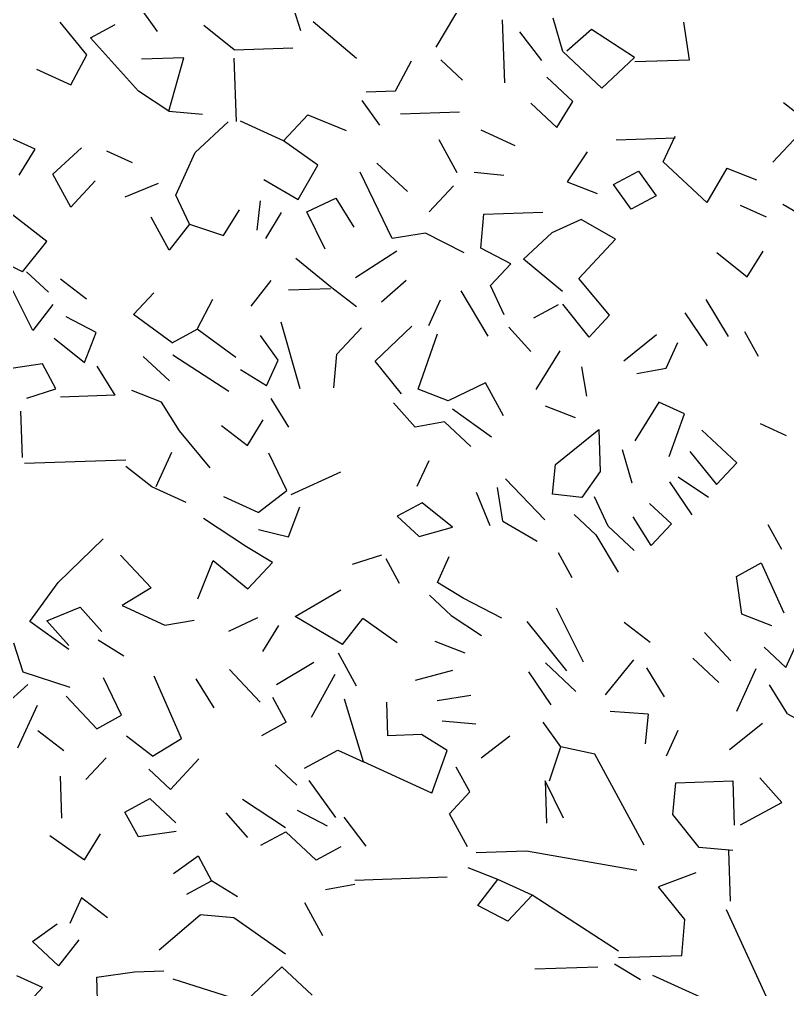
# Model space of a CAD drawing. Header units: inches. Extents: x -241 to -33, y 8 to 217.
# Drawn here: x -195.53 to -159.05, y 94.27 to 140.34 of the extents above; entities that cross this region are included whole.
import ezdxf

# ---------------------------------------------------------------- set-up
doc = ezdxf.new("R2010")
doc.units = ezdxf.units.IN
doc.header["$MEASUREMENT"] = 0
doc.layers.add('cben.net', color=7, linetype='Continuous')

# ---------------------------------------------------------------- blocks, each defined once
blk = doc.blocks.new('A$C18E60CC8')
at = {"layer": 'cben.net', "color": 3, "linetype": 'Continuous'}
for p, q in [((51.55, 131.649), (50.711, 132.821)), ((58.352, 131.678), (57.907, 133.065)), ((64.783, 130.895), (66.108, 133.141)), ((70.792, 130.699), (70.34, 132.285)), ((70.792, 130.699), (70.34, 132.285)), ((70.792, 130.699), (70.34, 132.285)), ((48.186, 130.536), (46.932, 132.092)), ((48.358, 131.34), (49.537, 131.981)), ((48.358, 131.34), (49.537, 131.981)), ((48.358, 131.34), (49.537, 131.981)), ((48.358, 131.34), (49.537, 131.981)), ((48.358, 131.34), (49.537, 131.981)), ((48.358, 131.34), (49.537, 131.981)), ((55.182, 130.772), (53.741, 131.924)), ((60.998, 130.367), (58.94, 132.098)), ((68.042, 129.203), (67.941, 132.202)), ((76.811, 130.3), (76.549, 132.092)), ((50.645, 128.817), (48.358, 131.34)), ((69.807, 130.263), (68.762, 131.629)), ((69.807, 130.263), (68.762, 131.629)), ((69.807, 130.263), (68.762, 131.629)), ((69.807, 130.263), (68.762, 131.629)), ((72.158, 131.744), (70.992, 130.704)), ((74.205, 130.411), (72.158, 131.744)), ((74.205, 130.411), (72.158, 131.744)), ((74.205, 130.411), (72.158, 131.744)), ((74.205, 130.411), (72.158, 131.744)), ((74.205, 130.411), (72.158, 131.744)), ((74.205, 130.411), (72.158, 131.744)), ((74.205, 130.411), (72.158, 131.744)), ((74.205, 130.411), (72.158, 131.744)), ((74.205, 130.411), (72.158, 131.744)), ((74.205, 130.411), (72.158, 131.744)), ((55.182, 130.772), (57.98, 130.865)), ((55.182, 130.772), (57.98, 130.865)), ((55.182, 130.772), (57.98, 130.865)), ((47.433, 129.108), (48.186, 130.536)), ((72.653, 128.959), (70.792, 130.699)), ((72.653, 128.959), (70.792, 130.699)), ((72.653, 128.959), (70.792, 130.699)), ((72.653, 128.959), (70.792, 130.699)), ((72.653, 128.959), (74.205, 130.411)), ((52.793, 130.391), (50.795, 130.323)), ((52.079, 127.864), (52.793, 130.391)), ((55.298, 127.374), (55.195, 130.371)), ((55.298, 127.374), (55.195, 130.371)), ((55.298, 127.374), (55.195, 130.371)), ((62.851, 128.829), (63.604, 130.256)), ((66.037, 129.335), (65.004, 130.303)), ((74.211, 130.212), (76.811, 130.3)), ((74.211, 130.212), (76.811, 130.3)), ((45.807, 129.855), (47.433, 129.108)), ((71.274, 128.313), (70.034, 129.47)), ((71.274, 128.313), (70.034, 129.47)), ((52.079, 127.864), (50.645, 128.817)), ((52.079, 127.864), (50.645, 128.817)), ((52.079, 127.864), (50.645, 128.817)), ((61.454, 128.782), (62.851, 128.829)), ((61.454, 128.782), (62.851, 128.829)), ((61.454, 128.782), (62.851, 128.829)), ((62.106, 127.202), (61.265, 128.375)), ((62.106, 127.202), (61.265, 128.375)), ((62.106, 127.202), (61.265, 128.375)), ((62.106, 127.202), (61.265, 128.375)), ((69.274, 128.245), (70.516, 127.086)), ((70.516, 127.086), (71.274, 128.313)), ((82.515, 127.293), (81.282, 128.251)), ((82.515, 127.293), (81.282, 128.251)), ((52.079, 127.864), (53.685, 127.718)), ((52.079, 127.864), (53.685, 127.718)), ((57.53, 126.449), (58.687, 127.687)), ((57.53, 126.449), (58.687, 127.687)), ((57.53, 126.449), (58.687, 127.687)), ((57.53, 126.449), (58.687, 127.687)), ((57.53, 126.449), (58.687, 127.687)), ((57.53, 126.449), (58.687, 127.687)), ((57.53, 126.449), (58.687, 127.687)), ((58.687, 127.687), (60.513, 126.949)), ((63.089, 127.736), (65.889, 127.83)), ((63.089, 127.736), (65.889, 127.83)), ((63.089, 127.736), (65.889, 127.83)), ((63.089, 127.736), (65.889, 127.83)), ((53.344, 125.905), (54.897, 127.359)), ((53.344, 125.905), (54.897, 127.359)), ((57.53, 126.449), (55.497, 127.381)), ((57.53, 126.449), (55.497, 127.381)), ((57.53, 126.449), (55.497, 127.381)), ((57.53, 126.449), (55.497, 127.381)), ((80.775, 125.433), (82.515, 127.293)), ((68.542, 126.22), (66.918, 126.965)), ((45.736, 126.05), (44.517, 126.608)), ((59.169, 125.303), (57.53, 126.449)), ((59.169, 125.303), (57.53, 126.449)), ((65.784, 124.926), (64.931, 126.497)), ((65.784, 124.926), (64.931, 126.497)), ((65.784, 124.926), (64.931, 126.497)), ((65.784, 124.926), (64.931, 126.497)), ((65.784, 124.926), (64.931, 126.497)), ((65.784, 124.926), (64.931, 126.497)), ((65.784, 124.926), (64.931, 126.497)), ((76.135, 126.577), (73.337, 126.482)), ((75.571, 125.457), (76.132, 126.676)), ((75.571, 125.457), (76.132, 126.676)), ((75.571, 125.457), (76.132, 126.676)), ((75.571, 125.457), (76.132, 126.676)), ((75.571, 125.457), (76.132, 126.676)), ((75.571, 125.457), (76.132, 126.676)), ((75.571, 125.457), (76.132, 126.676)), ((44.978, 124.823), (45.736, 126.05)), ((46.577, 124.876), (47.935, 126.125)), ((50.361, 125.405), (49.14, 125.964)), ((50.361, 125.405), (49.14, 125.964)), ((50.361, 125.405), (49.14, 125.964)), ((52.412, 123.875), (53.344, 125.905)), ((52.412, 123.875), (53.344, 125.905)), ((71.953, 125.933), (71.003, 124.501)), ((71.953, 125.933), (71.003, 124.501)), ((61.967, 125.396), (63.415, 124.045)), ((77.64, 123.525), (75.571, 125.457)), ((47.428, 123.305), (46.577, 124.876)), ((47.428, 123.305), (46.577, 124.876)), ((58.224, 123.669), (59.169, 125.303)), ((58.224, 123.669), (59.169, 125.303)), ((62.688, 121.818), (61.181, 124.971)), ((62.688, 121.818), (61.181, 124.971)), ((62.688, 121.818), (61.181, 124.971)), ((67.991, 124.799), (66.584, 124.953)), ((73.209, 124.376), (74.387, 125.015)), ((73.209, 124.376), (74.387, 125.015)), ((74.387, 125.015), (75.227, 123.843)), ((78.585, 125.156), (77.64, 123.525)), ((78.585, 125.156), (80.002, 124.605)), ((78.585, 125.156), (80.002, 124.605)), ((48.589, 124.545), (47.428, 123.305)), ((50.013, 123.792), (51.594, 124.448)), ((50.013, 123.792), (51.594, 124.448)), ((50.013, 123.792), (51.594, 124.448)), ((56.591, 124.616), (58.224, 123.669)), ((71.003, 124.501), (72.422, 123.948)), ((64.448, 123.078), (65.605, 124.319)), ((74.048, 123.203), (73.209, 124.376)), ((74.048, 123.203), (73.209, 124.376)), ((46.284, 121.666), (43.817, 123.583)), ((46.284, 121.666), (43.817, 123.583)), ((53.06, 122.494), (52.412, 123.875)), ((56.426, 123.607), (56.27, 122.203)), ((56.426, 123.607), (56.27, 122.203)), ((58.643, 123.083), (60.022, 123.73)), ((58.643, 123.083), (60.022, 123.73)), ((58.643, 123.083), (60.022, 123.73)), ((60.022, 123.73), (60.87, 122.358)), ((60.022, 123.73), (60.87, 122.358)), ((75.227, 123.843), (74.048, 123.203)), ((75.227, 123.843), (74.048, 123.203)), ((75.227, 123.843), (74.048, 123.203)), ((54.681, 121.95), (55.439, 123.175)), ((54.681, 121.95), (55.439, 123.175)), ((56.686, 121.816), (57.444, 123.043)), ((56.686, 121.816), (57.444, 123.043)), ((59.504, 121.311), (58.643, 123.083)), ((67.053, 122.966), (69.851, 123.062)), ((80.466, 122.82), (79.244, 123.378)), ((80.466, 122.82), (79.244, 123.378)), ((81.244, 123.446), (82.877, 122.501)), ((52.101, 121.262), (51.248, 122.834)), ((52.101, 121.262), (51.248, 122.834)), ((52.101, 121.262), (51.248, 122.834)), ((52.101, 121.262), (51.248, 122.834)), ((52.101, 121.262), (51.248, 122.834)), ((66.905, 121.36), (67.053, 122.966)), ((66.905, 121.36), (67.053, 122.966)), ((66.905, 121.36), (67.053, 122.966)), ((66.905, 121.36), (67.053, 122.966)), ((71.664, 122.723), (70.283, 122.075)), ((71.664, 122.723), (70.283, 122.075)), ((73.297, 121.778), (71.664, 122.723)), ((73.297, 121.778), (71.664, 122.723)), ((53.06, 122.494), (52.101, 121.262)), ((53.06, 122.494), (52.101, 121.262)), ((53.06, 122.494), (54.681, 121.95)), ((53.06, 122.494), (54.681, 121.95)), ((45.132, 120.225), (46.284, 121.666)), ((45.132, 120.225), (46.284, 121.666)), ((64.279, 122.073), (62.688, 121.818)), ((66.114, 121.133), (64.279, 122.073)), ((66.114, 121.133), (64.279, 122.073)), ((66.114, 121.133), (64.279, 122.073)), ((68.926, 120.829), (70.283, 122.075)), ((68.926, 120.829), (70.283, 122.075)), ((68.926, 120.829), (70.283, 122.075)), ((71.558, 119.918), (73.297, 121.778)), ((71.558, 119.918), (73.297, 121.778)), ((71.558, 119.918), (73.297, 121.778)), ((71.558, 119.918), (73.297, 121.778)), ((60.95, 119.96), (62.908, 121.225)), ((60.95, 119.96), (62.908, 121.225)), ((60.95, 119.96), (62.908, 121.225)), ((60.95, 119.96), (62.908, 121.225)), ((68.333, 120.61), (66.905, 121.36)), ((68.333, 120.61), (66.905, 121.36)), ((68.333, 120.61), (66.905, 121.36)), ((68.333, 120.61), (66.905, 121.36)), ((79.559, 119.987), (80.319, 121.214)), ((79.559, 119.987), (80.319, 121.214)), ((79.559, 119.987), (80.319, 121.214)), ((79.559, 119.987), (80.319, 121.214)), ((79.559, 119.987), (80.319, 121.214)), ((45.132, 120.225), (43.299, 121.165)), ((45.132, 120.225), (43.299, 121.165)), ((45.132, 120.225), (43.299, 121.165)), ((59.764, 119.52), (58.118, 120.864)), ((59.764, 119.52), (58.118, 120.864)), ((59.764, 119.52), (58.118, 120.864)), ((59.764, 119.52), (58.118, 120.864)), ((70.779, 119.291), (68.926, 120.829)), ((70.779, 119.291), (68.926, 120.829)), ((78.12, 121.141), (79.559, 119.987)), ((78.12, 121.141), (79.559, 119.987)), ((67.366, 119.575), (68.333, 120.61)), ((67.366, 119.575), (68.333, 120.61)), ((46.364, 119.268), (45.331, 120.233)), ((46.364, 119.268), (45.331, 120.233)), ((46.364, 119.268), (45.331, 120.233)), ((46.364, 119.268), (45.331, 120.233)), ((46.364, 119.268), (45.331, 120.233)), ((48.177, 118.927), (46.945, 119.888)), ((48.177, 118.927), (46.945, 119.888)), ((48.177, 118.927), (46.945, 119.888)), ((55.994, 118.592), (56.951, 119.824)), ((55.994, 118.592), (56.951, 119.824)), ((55.994, 118.592), (56.951, 119.824)), ((62.19, 118.801), (63.354, 119.841)), ((62.19, 118.801), (63.354, 119.841)), ((73.017, 118.167), (71.558, 119.918)), ((73.017, 118.167), (71.558, 119.918)), ((45.626, 117.44), (44.553, 119.604)), ((59.767, 119.42), (57.768, 119.352)), ((59.767, 119.42), (57.768, 119.352)), ((60.998, 118.561), (59.764, 119.52)), ((60.998, 118.561), (59.764, 119.52)), ((68.015, 118.196), (67.366, 119.575)), ((50.403, 118.204), (51.37, 119.236)), ((50.403, 118.204), (51.37, 119.236)), ((50.403, 118.204), (51.37, 119.236)), ((50.403, 118.204), (51.37, 119.236)), ((53.428, 117.504), (54.181, 118.931)), ((53.428, 117.504), (54.181, 118.931)), ((53.428, 117.504), (54.181, 118.931)), ((53.428, 117.504), (54.181, 118.931)), ((53.428, 117.504), (54.181, 118.931)), ((53.428, 117.504), (54.181, 118.931)), ((53.428, 117.504), (54.181, 118.931)), ((64.427, 117.675), (64.988, 118.896)), ((64.427, 117.675), (64.988, 118.896)), ((64.427, 117.675), (64.988, 118.896)), ((64.427, 117.675), (64.988, 118.896)), ((64.427, 117.675), (64.988, 118.896)), ((64.427, 117.675), (64.988, 118.896)), ((67.249, 117.171), (65.973, 119.328)), ((67.249, 117.171), (65.973, 119.328)), ((67.249, 117.171), (65.973, 119.328)), ((67.249, 117.171), (65.973, 119.328)), ((77.595, 118.92), (78.655, 117.155)), ((46.584, 118.674), (45.626, 117.44)), ((46.584, 118.674), (45.626, 117.44)), ((69.419, 118.044), (70.6, 118.683)), ((72.052, 117.133), (70.8, 118.691)), ((72.052, 117.133), (70.8, 118.691)), ((72.052, 117.133), (70.8, 118.691)), ((72.052, 117.133), (70.8, 118.691)), ((48.633, 117.343), (47.205, 118.096)), ((48.633, 117.343), (47.205, 118.096)), ((52.251, 116.863), (50.403, 118.204)), ((72.052, 117.133), (73.017, 118.167)), ((72.052, 117.133), (73.017, 118.167)), ((77.668, 116.722), (76.615, 118.288)), ((77.668, 116.722), (76.615, 118.288)), ((52.251, 116.863), (53.428, 117.504)), ((52.251, 116.863), (53.428, 117.504)), ((52.251, 116.863), (53.428, 117.504)), ((55.274, 116.166), (53.428, 117.504)), ((55.274, 116.166), (53.428, 117.504)), ((58.326, 114.668), (57.42, 117.839)), ((58.326, 114.668), (57.42, 117.839)), ((58.326, 114.668), (57.42, 117.839)), ((58.326, 114.668), (57.42, 117.839)), ((60.071, 116.327), (61.23, 117.567)), ((61.886, 115.99), (63.631, 117.647)), ((61.886, 115.99), (63.631, 117.647)), ((69.274, 116.439), (68.234, 117.603)), ((69.274, 116.439), (68.234, 117.603)), ((69.274, 116.439), (68.234, 117.603)), ((69.274, 116.439), (68.234, 117.603)), ((46.639, 117.074), (48.08, 115.922)), ((48.08, 115.922), (48.633, 117.343)), ((48.08, 115.922), (48.633, 117.343)), ((48.08, 115.922), (48.633, 117.343)), ((57.279, 116.034), (56.44, 117.206)), ((57.279, 116.034), (56.44, 117.206)), ((57.279, 116.034), (56.44, 117.206)), ((63.931, 114.657), (64.843, 117.29)), ((63.931, 114.657), (64.843, 117.29)), ((63.931, 114.657), (64.843, 117.29)), ((63.931, 114.657), (64.843, 117.29)), ((75.251, 117.241), (73.691, 115.986)), ((75.251, 117.241), (73.691, 115.986)), ((75.251, 117.241), (73.691, 115.986)), ((75.251, 117.241), (73.691, 115.986)), ((75.251, 117.241), (73.691, 115.986)), ((80.087, 116.202), (79.446, 117.382)), ((80.087, 116.202), (79.446, 117.382)), ((80.087, 116.202), (79.446, 117.382)), ((75.703, 115.655), (76.263, 116.874)), ((52.11, 115.058), (50.87, 116.217)), ((54.93, 114.553), (52.271, 116.265)), ((54.93, 114.553), (52.271, 116.265)), ((59.925, 114.721), (60.071, 116.327)), ((59.925, 114.721), (60.071, 116.327)), ((69.534, 114.646), (70.673, 116.486)), ((69.534, 114.646), (70.673, 116.486)), ((46.08, 115.854), (44.288, 115.594)), ((46.08, 115.854), (44.288, 115.594)), ((46.719, 114.677), (46.08, 115.854)), ((49.532, 114.371), (48.686, 115.743)), ((49.532, 114.371), (48.686, 115.743)), ((56.722, 114.813), (57.279, 116.034)), ((56.722, 114.813), (57.279, 116.034)), ((63.138, 114.43), (61.886, 115.99)), ((71.946, 114.327), (71.7, 115.721)), ((71.946, 114.327), (71.7, 115.721)), ((71.946, 114.327), (71.7, 115.721)), ((74.312, 115.408), (75.703, 115.655)), ((74.312, 115.408), (75.703, 115.655)), ((74.312, 115.408), (75.703, 115.655)), ((56.722, 114.813), (55.494, 115.573)), ((56.722, 114.813), (55.494, 115.573)), ((67.121, 114.965), (65.35, 114.104)), ((67.974, 113.392), (67.121, 114.965)), ((67.974, 113.392), (67.121, 114.965)), ((67.974, 113.392), (67.121, 114.965)), ((67.974, 113.392), (67.121, 114.965)), ((45.335, 114.229), (46.719, 114.677)), ((45.335, 114.229), (46.719, 114.677)), ((49.532, 114.371), (46.934, 114.283)), ((49.532, 114.371), (46.934, 114.283)), ((51.744, 114.045), (50.325, 114.597)), ((51.744, 114.045), (50.325, 114.597)), ((51.744, 114.045), (50.325, 114.597)), ((65.35, 114.104), (63.931, 114.657)), ((65.35, 114.104), (63.931, 114.657)), ((52.592, 112.672), (51.744, 114.045)), ((52.592, 112.672), (51.744, 114.045)), ((57.788, 112.848), (56.942, 114.221)), ((63.792, 112.852), (62.75, 114.016)), ((63.792, 112.852), (62.75, 114.016)), ((63.792, 112.852), (62.75, 114.016)), ((69.961, 113.86), (71.38, 113.307)), ((69.961, 113.86), (71.38, 113.307)), ((69.961, 113.86), (71.38, 113.307)), ((69.961, 113.86), (71.38, 113.307)), ((75.359, 114.044), (74.218, 112.203)), ((75.359, 114.044), (74.218, 112.203)), ((75.359, 114.044), (74.218, 112.203)), ((75.359, 114.044), (74.218, 112.203)), ((76.577, 113.483), (75.359, 114.044)), ((76.577, 113.483), (75.359, 114.044)), ((45.13, 111.42), (45.055, 113.619)), ((45.13, 111.42), (45.055, 113.619)), ((45.13, 111.42), (45.055, 113.619)), ((45.13, 111.42), (45.055, 113.619)), ((45.13, 111.42), (45.055, 113.619)), ((67.41, 112.372), (65.565, 113.712)), ((75.846, 111.458), (76.577, 113.483)), ((75.846, 111.458), (76.577, 113.483)), ((75.846, 111.458), (76.577, 113.483)), ((75.846, 111.458), (76.577, 113.483)), ((75.846, 111.458), (76.577, 113.483)), ((75.846, 111.458), (76.577, 113.483)), ((75.846, 111.458), (76.577, 113.483)), ((75.846, 111.458), (76.577, 113.483)), ((54.584, 112.939), (55.818, 111.982)), ((54.584, 112.939), (55.818, 111.982)), ((54.584, 112.939), (55.818, 111.982)), ((54.584, 112.939), (55.818, 111.982)), ((54.584, 112.939), (55.818, 111.982)), ((54.584, 112.939), (55.818, 111.982)), ((54.584, 112.939), (55.818, 111.982)), ((55.818, 111.982), (56.574, 113.209)), ((55.818, 111.982), (56.574, 113.209)), ((65.184, 113.099), (63.792, 112.852)), ((65.184, 113.099), (63.792, 112.852)), ((65.184, 113.099), (63.792, 112.852)), ((66.425, 111.94), (65.184, 113.099)), ((66.425, 111.94), (65.184, 113.099)), ((66.425, 111.94), (65.184, 113.099)), ((66.425, 111.94), (65.184, 113.099)), ((81.416, 112.447), (80.195, 113.004)), ((54.051, 110.922), (52.592, 112.672)), ((70.455, 111.075), (72.501, 112.744)), ((70.455, 111.075), (72.501, 112.744)), ((70.455, 111.075), (72.501, 112.744)), ((70.455, 111.075), (72.501, 112.744)), ((70.455, 111.075), (72.501, 112.744)), ((70.455, 111.075), (72.501, 112.744)), ((72.501, 112.744), (72.568, 110.746)), ((79.058, 111.165), (77.404, 112.711)), ((51.48, 110.034), (52.224, 111.66)), ((51.48, 110.034), (52.224, 111.66)), ((57.691, 109.845), (56.83, 111.616)), ((57.691, 109.845), (56.83, 111.616)), ((57.691, 109.845), (56.83, 111.616)), ((74.086, 110.198), (73.634, 111.782)), ((76.838, 111.691), (78.093, 110.132)), ((76.838, 111.691), (78.093, 110.132)), ((50.037, 111.286), (45.238, 111.123)), ((63.887, 110.054), (64.444, 111.271)), ((63.887, 110.054), (64.444, 111.271)), ((70.303, 109.669), (70.455, 111.075)), ((70.303, 109.669), (70.455, 111.075)), ((78.093, 110.132), (79.058, 111.165)), ((51.279, 110.026), (50.046, 110.986)), ((51.279, 110.026), (50.046, 110.986)), ((51.279, 110.026), (50.046, 110.986)), ((51.279, 110.026), (50.046, 110.986)), ((51.279, 110.026), (50.046, 110.986)), ((51.279, 110.026), (50.046, 110.986)), ((57.896, 109.651), (60.26, 110.731)), ((57.896, 109.651), (60.26, 110.731)), ((72.568, 110.746), (71.708, 109.517)), ((72.568, 110.746), (71.708, 109.517)), ((69.943, 108.457), (68.077, 110.394)), ((76.939, 108.693), (75.886, 110.259)), ((76.939, 108.693), (75.886, 110.259)), ((76.939, 108.693), (75.886, 110.259)), ((77.712, 109.519), (76.28, 110.471)), ((52.906, 109.281), (51.279, 110.026)), ((56.325, 108.798), (57.691, 109.845)), ((56.325, 108.798), (57.691, 109.845)), ((67.352, 108.168), (66.698, 109.748)), ((67.352, 108.168), (66.698, 109.748)), ((67.352, 108.168), (66.698, 109.748)), ((67.945, 108.389), (67.69, 109.982)), ((67.945, 108.389), (67.69, 109.982)), ((67.945, 108.389), (67.69, 109.982)), ((67.945, 108.389), (67.69, 109.982)), ((67.945, 108.389), (67.69, 109.982)), ((67.945, 108.389), (67.69, 109.982)), ((67.945, 108.389), (67.69, 109.982)), ((71.708, 109.517), (70.303, 109.669)), ((71.708, 109.517), (70.303, 109.669)), ((56.325, 108.798), (54.697, 109.543)), ((56.325, 108.798), (54.697, 109.543)), ((64.113, 109.261), (62.933, 108.62)), ((65.552, 108.107), (64.113, 109.261)), ((65.552, 108.107), (64.113, 109.261)), ((65.552, 108.107), (64.113, 109.261)), ((72.955, 108.157), (72.308, 109.537)), ((72.955, 108.157), (72.308, 109.537)), ((72.955, 108.157), (72.308, 109.537)), ((72.955, 108.157), (72.308, 109.537)), ((72.955, 108.157), (72.308, 109.537)), ((72.955, 108.157), (72.308, 109.537)), ((75.954, 108.259), (74.919, 109.224)), ((57.764, 107.644), (58.315, 109.065)), ((57.764, 107.644), (58.315, 109.065)), ((57.764, 107.644), (58.315, 109.065)), ((55.778, 107.177), (53.732, 108.508)), ((55.778, 107.177), (53.732, 108.508)), ((55.778, 107.177), (53.732, 108.508)), ((62.933, 108.62), (63.968, 107.655)), ((62.933, 108.62), (63.968, 107.655)), ((62.933, 108.62), (63.968, 107.655)), ((67.945, 108.389), (69.578, 107.444)), ((72.369, 107.737), (71.336, 108.704)), ((72.369, 107.737), (71.336, 108.704)), ((72.369, 107.737), (71.336, 108.704)), ((74.987, 107.227), (74.141, 108.598)), ((74.987, 107.227), (74.141, 108.598)), ((74.987, 107.227), (74.141, 108.598)), ((74.987, 107.227), (74.141, 108.598)), ((56.351, 107.997), (57.764, 107.644)), ((56.351, 107.997), (57.764, 107.644)), ((56.351, 107.997), (57.764, 107.644)), ((63.968, 107.655), (65.552, 108.107)), ((74.194, 107), (72.955, 108.157)), ((74.194, 107), (72.955, 108.157)), ((74.194, 107), (72.955, 108.157)), ((75.954, 108.259), (74.987, 107.227)), ((75.954, 108.259), (74.987, 107.227)), ((75.954, 108.259), (74.987, 107.227)), ((81.198, 107.036), (80.557, 108.215)), ((46.831, 105.474), (48.962, 107.547)), ((46.831, 105.474), (48.962, 107.547)), ((46.831, 105.474), (48.962, 107.547)), ((46.831, 105.474), (48.962, 107.547)), ((46.831, 105.474), (48.962, 107.547)), ((72.369, 107.737), (73.429, 105.972)), ((72.369, 107.737), (73.429, 105.972)), ((57.006, 106.419), (55.778, 107.177)), ((57.006, 106.419), (55.778, 107.177)), ((57.006, 106.419), (55.778, 107.177)), ((57.006, 106.419), (55.778, 107.177)), ((49.788, 106.776), (51.242, 105.223)), ((49.788, 106.776), (51.242, 105.223)), ((49.788, 106.776), (51.242, 105.223)), ((49.788, 106.776), (51.242, 105.223)), ((53.461, 104.698), (54.199, 106.523)), ((53.461, 104.698), (54.199, 106.523)), ((53.461, 104.698), (54.199, 106.523)), ((54.199, 106.523), (55.845, 105.179)), ((54.199, 106.523), (55.845, 105.179)), ((60.809, 106.348), (62.195, 106.794)), ((60.809, 106.348), (62.195, 106.794)), ((60.809, 106.348), (62.195, 106.794)), ((60.809, 106.348), (62.195, 106.794)), ((63.041, 105.423), (62.402, 106.6)), ((63.041, 105.423), (62.402, 106.6)), ((64.839, 105.483), (65.4, 106.703)), ((64.839, 105.483), (65.4, 106.703)), ((64.839, 105.483), (65.4, 106.703)), ((71.237, 105.699), (70.596, 106.879)), ((55.845, 105.179), (57.006, 106.419)), ((79.041, 105.762), (80.219, 106.403)), ((79.041, 105.762), (80.219, 106.403)), ((79.041, 105.762), (80.219, 106.403)), ((79.041, 105.762), (80.219, 106.403)), ((79.041, 105.762), (80.219, 106.403)), ((80.219, 106.403), (81.299, 104.037)), ((80.219, 106.403), (81.299, 104.037)), ((80.219, 106.403), (81.299, 104.037)), ((79.301, 103.969), (79.041, 105.762)), ((79.301, 103.969), (79.041, 105.762)), ((45.491, 103.629), (46.831, 105.474)), ((45.491, 103.629), (46.831, 105.474)), ((51.242, 105.223), (49.869, 104.377)), ((51.242, 105.223), (49.869, 104.377)), ((58.092, 103.854), (60.249, 105.126)), ((58.092, 103.854), (60.249, 105.126)), ((58.092, 103.854), (60.249, 105.126)), ((66.068, 104.724), (64.839, 105.483)), ((66.068, 104.724), (64.839, 105.483)), ((65.495, 103.905), (64.46, 104.87)), ((67.901, 103.786), (66.068, 104.724)), ((67.901, 103.786), (66.068, 104.724)), ((46.291, 103.654), (47.871, 104.31)), ((46.291, 103.654), (47.871, 104.31)), ((46.291, 103.654), (47.871, 104.31)), ((46.291, 103.654), (47.871, 104.31)), ((46.291, 103.654), (47.871, 104.31)), ((47.871, 104.31), (48.909, 103.145)), ((47.871, 104.31), (48.909, 103.145)), ((49.869, 104.377), (51.903, 103.445)), ((70.485, 104.273), (71.772, 101.715)), ((70.485, 104.273), (71.772, 101.715)), ((51.903, 103.445), (53.295, 103.693)), ((51.903, 103.445), (53.295, 103.693)), ((51.903, 103.445), (53.295, 103.693)), ((51.903, 103.445), (53.295, 103.693)), ((51.903, 103.445), (53.295, 103.693)), ((51.903, 103.445), (53.295, 103.693)), ((56.294, 103.793), (54.913, 103.145)), ((56.294, 103.793), (54.913, 103.145)), ((60.337, 102.528), (58.092, 103.854)), ((60.337, 102.528), (58.092, 103.854)), ((60.337, 102.528), (58.092, 103.854)), ((60.337, 102.528), (58.092, 103.854)), ((60.337, 102.528), (58.092, 103.854)), ((60.337, 102.528), (61.296, 103.762)), ((62.937, 102.616), (61.296, 103.762)), ((62.937, 102.616), (61.296, 103.762)), ((62.937, 102.616), (61.296, 103.762)), ((62.937, 102.616), (61.296, 103.762)), ((62.937, 102.616), (61.296, 103.762)), ((62.937, 102.616), (61.296, 103.762)), ((62.937, 102.616), (61.296, 103.762)), ((65.495, 103.905), (66.929, 102.953)), ((65.495, 103.905), (66.929, 102.953)), ((80.718, 103.418), (79.301, 103.969)), ((47.34, 102.29), (45.491, 103.629)), ((47.34, 102.29), (45.491, 103.629)), ((47.34, 102.29), (45.491, 103.629)), ((47.34, 102.29), (45.491, 103.629)), ((47.333, 102.49), (46.291, 103.654)), ((56.547, 102.2), (57.307, 103.427)), ((56.547, 102.2), (57.307, 103.427)), ((56.547, 102.2), (57.307, 103.427)), ((56.547, 102.2), (57.307, 103.427)), ((70.984, 101.288), (69.106, 103.625)), ((70.984, 101.288), (69.106, 103.625)), ((70.984, 101.288), (69.106, 103.625)), ((70.984, 101.288), (69.106, 103.625)), ((70.984, 101.288), (69.106, 103.625)), ((70.984, 101.288), (69.106, 103.625)), ((74.943, 102.621), (73.709, 103.581)), ((74.943, 102.621), (73.709, 103.581)), ((74.943, 102.621), (73.709, 103.581)), ((74.943, 102.621), (73.709, 103.581)), ((78.774, 101.752), (77.529, 103.109)), ((78.774, 101.752), (77.529, 103.109)), ((45.174, 101.215), (44.727, 102.601)), ((45.174, 101.215), (44.727, 102.601)), ((45.174, 101.215), (44.727, 102.601)), ((45.174, 101.215), (44.727, 102.601)), ((45.174, 101.215), (44.727, 102.601)), ((49.949, 101.977), (48.724, 102.737)), ((49.949, 101.977), (48.724, 102.737)), ((49.949, 101.977), (48.724, 102.737)), ((66.156, 102.125), (64.735, 102.676)), ((81.387, 101.439), (80.354, 102.404)), ((81.387, 101.439), (80.354, 102.404)), ((81.387, 101.439), (80.354, 102.404)), ((81.387, 101.439), (80.354, 102.404)), ((81.387, 101.439), (80.354, 102.404)), ((81.387, 101.439), (81.947, 102.658)), ((61.005, 100.551), (60.152, 102.122)), ((61.005, 100.551), (60.152, 102.122)), ((78.208, 100.732), (76.968, 101.889)), ((78.208, 100.732), (76.968, 101.889)), ((78.208, 100.732), (76.968, 101.889)), ((78.208, 100.732), (76.968, 101.889)), ((58.967, 101.68), (57.202, 100.622)), ((69.972, 101.653), (71.42, 100.302)), ((72.825, 100.148), (74.171, 101.796)), ((72.825, 100.148), (74.171, 101.796)), ((72.825, 100.148), (74.171, 101.796)), ((72.825, 100.148), (74.171, 101.796)), ((72.825, 100.148), (74.171, 101.796)), ((75.63, 100.043), (74.784, 101.417)), ((75.63, 100.043), (74.784, 101.417)), ((75.63, 100.043), (74.784, 101.417)), ((75.63, 100.043), (74.784, 101.417)), ((75.63, 100.043), (74.784, 101.417)), ((75.63, 100.043), (74.784, 101.417)), ((75.63, 100.043), (74.784, 101.417)), ((79.056, 99.359), (79.986, 101.391)), ((79.056, 99.359), (79.986, 101.391)), ((79.056, 99.359), (79.986, 101.391)), ((47.401, 100.492), (45.174, 101.215)), ((47.401, 100.492), (45.174, 101.215)), ((49.845, 99.174), (48.984, 100.944)), ((49.845, 99.174), (48.984, 100.944)), ((52.683, 98.069), (51.383, 101.027)), ((52.683, 98.069), (51.383, 101.027)), ((52.683, 98.069), (51.383, 101.027)), ((56.429, 99.794), (54.974, 101.347)), ((56.429, 99.794), (54.974, 101.347)), ((58.854, 99.077), (59.985, 101.116)), ((58.854, 99.077), (59.985, 101.116)), ((58.854, 99.077), (59.985, 101.116)), ((58.854, 99.077), (59.985, 101.116)), ((58.854, 99.077), (59.985, 101.116)), ((58.854, 99.077), (59.985, 101.116)), ((63.796, 100.844), (65.581, 101.305)), ((63.796, 100.844), (65.581, 101.305)), ((63.796, 100.844), (65.581, 101.305)), ((70.239, 99.662), (69.186, 101.228)), ((70.239, 99.662), (69.186, 101.228)), ((70.239, 99.662), (69.186, 101.228)), ((44.229, 99.584), (45.394, 100.624)), ((44.229, 99.584), (45.394, 100.624)), ((54.236, 99.521), (53.388, 100.893)), ((54.236, 99.521), (53.388, 100.893)), ((81.462, 99.24), (80.614, 100.611)), ((81.462, 99.24), (80.614, 100.611)), ((81.462, 99.24), (80.614, 100.611)), ((81.462, 99.24), (80.614, 100.611)), ((48.666, 98.533), (47.212, 100.084)), ((48.666, 98.533), (47.212, 100.084)), ((57.662, 98.837), (57.021, 100.016)), ((57.662, 98.837), (57.021, 100.016)), ((57.662, 98.837), (57.021, 100.016)), ((57.662, 98.837), (57.021, 100.016)), ((64.83, 99.879), (66.422, 100.131)), ((64.83, 99.879), (66.422, 100.131)), ((45.828, 99.639), (44.896, 97.604)), ((45.828, 99.639), (44.896, 97.604)), ((45.828, 99.639), (44.896, 97.604)), ((45.828, 99.639), (44.896, 97.604)), ((61.326, 96.96), (60.425, 99.93)), ((61.326, 96.96), (60.425, 99.93)), ((61.326, 96.96), (60.425, 99.93)), ((61.326, 96.96), (60.425, 99.93)), ((62.487, 98.198), (62.432, 99.798)), ((62.487, 98.198), (62.432, 99.798)), ((48.666, 98.533), (49.845, 99.174)), ((48.666, 98.533), (49.845, 99.174)), ((48.666, 98.533), (49.845, 99.174)), ((74.859, 99.218), (73.054, 99.355)), ((74.859, 99.218), (73.054, 99.355)), ((74.859, 99.218), (73.054, 99.355)), ((74.859, 99.218), (74.705, 97.809)), ((74.859, 99.218), (74.705, 97.809)), ((74.859, 99.218), (74.705, 97.809)), ((81.462, 99.24), (83.908, 97.921)), ((81.462, 99.24), (83.908, 97.921)), ((81.462, 99.24), (83.908, 97.921)), ((57.662, 98.837), (56.483, 98.198)), ((57.662, 98.837), (56.483, 98.198)), ((57.662, 98.837), (56.483, 98.198)), ((57.662, 98.837), (56.483, 98.198)), ((66.669, 98.741), (65.063, 98.886)), ((66.669, 98.741), (65.063, 98.886)), ((66.669, 98.741), (65.063, 98.886)), ((66.669, 98.741), (65.063, 98.886)), ((66.669, 98.741), (65.063, 98.886)), ((66.669, 98.741), (65.063, 98.886)), ((70.708, 97.676), (69.868, 98.849)), ((70.708, 97.676), (69.868, 98.849)), ((78.717, 97.546), (80.275, 98.798)), ((78.717, 97.546), (80.275, 98.798)), ((47.1, 97.478), (45.868, 98.438)), ((51.312, 97.222), (50.078, 98.181)), ((51.312, 97.222), (50.078, 98.181)), ((51.312, 97.222), (50.078, 98.181)), ((64.083, 98.253), (62.487, 98.198)), ((64.083, 98.253), (62.487, 98.198)), ((64.083, 98.253), (62.487, 98.198)), ((65.312, 97.493), (64.083, 98.253)), ((66.925, 97.148), (68.289, 98.194)), ((66.925, 97.148), (68.289, 98.194)), ((75.723, 97.245), (76.284, 98.465)), ((75.723, 97.245), (76.284, 98.465)), ((75.723, 97.245), (76.284, 98.465)), ((51.312, 97.222), (52.683, 98.069)), ((51.312, 97.222), (52.683, 98.069)), ((51.312, 97.222), (52.683, 98.069)), ((51.312, 97.222), (52.683, 98.069)), ((51.312, 97.222), (52.683, 98.069)), ((58.535, 96.665), (60.108, 97.518)), ((58.535, 96.665), (60.108, 97.518)), ((58.535, 96.665), (60.108, 97.518)), ((58.535, 96.665), (60.108, 97.518)), ((58.535, 96.665), (60.108, 97.518)), ((58.535, 96.665), (60.108, 97.518)), ((58.535, 96.665), (60.108, 97.518)), ((60.108, 97.518), (61.326, 96.96)), ((60.108, 97.518), (61.326, 96.96)), ((64.579, 95.468), (65.312, 97.493)), ((64.579, 95.468), (65.312, 97.493)), ((64.579, 95.468), (65.312, 97.493)), ((64.579, 95.468), (65.312, 97.493)), ((64.579, 95.468), (65.312, 97.493)), ((64.579, 95.468), (65.312, 97.493)), ((64.579, 95.468), (65.312, 97.493)), ((64.579, 95.468), (65.312, 97.493)), ((64.579, 95.468), (65.312, 97.493)), ((64.579, 95.468), (65.312, 97.493)), ((64.579, 95.468), (65.312, 97.493)), ((70.162, 96.057), (70.708, 97.676)), ((70.162, 96.057), (70.708, 97.676)), ((70.162, 96.057), (70.708, 97.676)), ((70.162, 96.057), (70.708, 97.676)), ((72.321, 97.33), (70.708, 97.676)), ((72.321, 97.33), (70.708, 97.676)), ((72.321, 97.33), (70.708, 97.676)), ((72.321, 97.33), (70.708, 97.676)), ((72.321, 97.33), (70.708, 97.676)), ((72.321, 97.33), (70.708, 97.676)), ((72.321, 97.33), (70.708, 97.676)), ((72.321, 97.33), (70.708, 97.676)), ((72.321, 97.33), (70.708, 97.676)), ((74.667, 93.007), (72.321, 97.33)), ((74.667, 93.007), (72.321, 97.33)), ((74.667, 93.007), (72.321, 97.33)), ((74.667, 93.007), (72.321, 97.33)), ((74.667, 93.007), (72.321, 97.33)), ((74.667, 93.007), (72.321, 97.33)), ((48.148, 96.114), (49.113, 97.147)), ((48.148, 96.114), (49.113, 97.147)), ((48.148, 96.114), (49.113, 97.147)), ((48.148, 96.114), (49.113, 97.147)), ((48.148, 96.114), (49.113, 97.147)), ((52.167, 95.649), (53.516, 97.095)), ((52.167, 95.649), (53.516, 97.095)), ((52.167, 95.649), (53.516, 97.095)), ((52.167, 95.649), (53.516, 97.095)), ((58.163, 95.852), (57.129, 96.817)), ((58.163, 95.852), (57.129, 96.817)), ((58.163, 95.852), (57.129, 96.817)), ((58.163, 95.852), (57.129, 96.817)), ((64.579, 95.468), (61.326, 96.96)), ((64.579, 95.468), (61.326, 96.96)), ((64.579, 95.468), (61.326, 96.96)), ((51.132, 96.616), (52.167, 95.649)), ((51.132, 96.616), (52.167, 95.649)), ((66.378, 95.528), (65.737, 96.709)), ((47.009, 94.276), (46.941, 96.273)), ((47.009, 94.276), (46.941, 96.273)), ((47.009, 94.276), (46.941, 96.273)), ((47.009, 94.276), (46.941, 96.273)), ((47.009, 94.276), (46.941, 96.273)), ((60.016, 94.314), (58.755, 96.072)), ((60.016, 94.314), (58.755, 96.072)), ((70.823, 94.279), (69.963, 96.05)), ((70.823, 94.279), (69.963, 96.05)), ((70.823, 94.279), (69.963, 96.05)), ((69.963, 96.05), (70.031, 94.05)), ((69.963, 96.05), (70.031, 94.05)), ((69.963, 96.05), (70.031, 94.05)), ((76.02, 94.455), (76.168, 95.96)), ((76.02, 94.455), (76.168, 95.96)), ((76.168, 95.96), (78.867, 96.052)), ((76.168, 95.96), (78.867, 96.052)), ((76.168, 95.96), (78.867, 96.052)), ((76.168, 95.96), (78.867, 96.052)), ((76.168, 95.96), (78.867, 96.052)), ((76.168, 95.96), (78.867, 96.052)), ((78.867, 96.052), (78.939, 93.951)), ((78.867, 96.052), (78.939, 93.951)), ((81.204, 95.028), (80.162, 96.193)), ((65.413, 94.495), (66.378, 95.528)), ((50.001, 94.576), (51.18, 95.215)), ((50.001, 94.576), (51.18, 95.215)), ((50.001, 94.576), (51.18, 95.215)), ((51.18, 95.215), (52.419, 94.056)), ((51.18, 95.215), (52.419, 94.056)), ((51.18, 95.215), (52.419, 94.056)), ((51.18, 95.215), (52.419, 94.056)), ((57.631, 93.832), (55.585, 95.164)), ((57.631, 93.832), (55.585, 95.164)), ((79.237, 93.962), (81.204, 95.028)), ((50.641, 93.395), (50.001, 94.576)), ((50.641, 93.395), (50.001, 94.576)), ((50.641, 93.395), (50.001, 94.576)), ((55.845, 93.371), (54.805, 94.539)), ((55.845, 93.371), (54.805, 94.539)), ((55.845, 93.371), (54.805, 94.539)), ((55.845, 93.371), (54.805, 94.539)), ((55.845, 93.371), (54.805, 94.539)), ((55.845, 93.371), (54.805, 94.539)), ((59.628, 93.9), (58.204, 94.653)), ((59.628, 93.9), (58.204, 94.653)), ((59.628, 93.9), (58.204, 94.653)), ((59.628, 93.9), (58.204, 94.653)), ((59.628, 93.9), (58.204, 94.653)), ((66.266, 92.922), (65.413, 94.495)), ((66.266, 92.922), (65.413, 94.495)), ((66.266, 92.922), (65.413, 94.495)), ((61.461, 92.961), (60.416, 94.327)), ((77.272, 92.895), (76.02, 94.455)), ((77.272, 92.895), (76.02, 94.455)), ((77.272, 92.895), (76.02, 94.455)), ((77.272, 92.895), (76.02, 94.455)), ((52.432, 93.658), (50.641, 93.395)), ((52.432, 93.658), (50.641, 93.395)), ((56.459, 92.994), (57.636, 93.631)), ((56.459, 92.994), (57.636, 93.631)), ((56.459, 92.994), (57.636, 93.631)), ((59.083, 92.281), (57.636, 93.631)), ((59.083, 92.281), (57.636, 93.631)), ((59.083, 92.281), (57.636, 93.631)), ((46.436, 93.455), (48.076, 92.309)), ((48.076, 92.309), (48.836, 93.536)), ((48.076, 92.309), (48.836, 93.536)), ((60.262, 92.921), (59.083, 92.281)), ((69.075, 92.717), (66.676, 92.637)), ((69.075, 92.717), (66.676, 92.637)), ((74.31, 91.794), (69.075, 92.717)), ((78.878, 92.75), (77.272, 92.895)), ((78.878, 92.75), (77.272, 92.895)), ((78.878, 92.75), (77.272, 92.895)), ((78.761, 90.344), (78.679, 92.743)), ((78.761, 90.344), (78.679, 92.743)), ((78.761, 90.344), (78.679, 92.743)), ((78.761, 90.344), (78.679, 92.743)), ((52.3, 91.652), (53.472, 92.49)), ((53.472, 92.49), (54.113, 91.313)), ((53.472, 92.49), (54.113, 91.313)), ((53.472, 92.49), (54.113, 91.313)), ((53.472, 92.49), (54.113, 91.313)), ((67.718, 91.371), (66.301, 91.924)), ((52.934, 90.672), (54.113, 91.313)), ((52.934, 90.672), (54.113, 91.313)), ((52.934, 90.672), (54.113, 91.313)), ((52.934, 90.672), (54.113, 91.313)), ((55.34, 90.553), (54.113, 91.313)), ((55.34, 90.553), (54.113, 91.313)), ((55.34, 90.553), (54.113, 91.313)), ((60.916, 91.342), (65.312, 91.49)), ((60.916, 91.342), (65.312, 91.49)), ((60.916, 91.342), (65.312, 91.49)), ((60.916, 91.342), (65.312, 91.49)), ((60.916, 91.342), (65.312, 91.49)), ((66.76, 90.139), (67.718, 91.371)), ((66.76, 90.139), (67.718, 91.371)), ((66.76, 90.139), (67.718, 91.371)), ((66.76, 90.139), (67.718, 91.371)), ((66.76, 90.139), (67.718, 91.371)), ((66.76, 90.139), (67.718, 91.371)), ((66.76, 90.139), (67.718, 91.371)), ((66.76, 90.139), (67.718, 91.371)), ((69.346, 90.626), (67.718, 91.371)), ((77.113, 91.688), (75.335, 91.029)), ((77.113, 91.688), (75.335, 91.029)), ((59.531, 90.895), (60.921, 91.141)), ((59.531, 90.895), (60.921, 91.141)), ((59.531, 90.895), (60.921, 91.141)), ((59.531, 90.895), (60.921, 91.141)), ((59.531, 90.895), (60.921, 91.141)), ((59.531, 90.895), (60.921, 91.141)), ((59.531, 90.895), (60.921, 91.141)), ((76.588, 89.471), (75.335, 91.029)), ((76.588, 89.471), (75.335, 91.029)), ((76.588, 89.471), (75.335, 91.029)), ((76.588, 89.471), (75.335, 91.029)), ((76.588, 89.471), (75.335, 91.029)), ((47.937, 90.504), (47.377, 89.284)), ((47.937, 90.504), (47.377, 89.284)), ((47.937, 90.504), (47.377, 89.284)), ((47.937, 90.504), (47.377, 89.284)), ((49.169, 89.544), (47.937, 90.504)), ((69.346, 90.626), (68.187, 89.387)), ((69.346, 90.626), (68.187, 89.387)), ((73.438, 87.962), (69.346, 90.626)), ((59.405, 88.691), (58.552, 90.262)), ((59.405, 88.691), (58.552, 90.262)), ((68.187, 89.387), (66.76, 90.139)), ((68.187, 89.387), (66.76, 90.139)), ((68.187, 89.387), (66.76, 90.139)), ((68.187, 89.387), (66.76, 90.139)), ((68.187, 89.387), (66.76, 90.139)), ((80.735, 85.208), (78.572, 89.936)), ((80.735, 85.208), (78.572, 89.936)), ((51.623, 88.026), (53.568, 89.692)), ((51.623, 88.026), (53.568, 89.692)), ((55.173, 89.548), (53.568, 89.692)), ((57.632, 87.83), (55.173, 89.548)), ((57.632, 87.83), (55.173, 89.548)), ((57.632, 87.83), (55.173, 89.548)), ((57.632, 87.83), (55.173, 89.548)), ((57.632, 87.83), (55.173, 89.548)), ((57.632, 87.83), (55.173, 89.548)), ((57.632, 87.83), (55.173, 89.548)), ((57.632, 87.83), (55.173, 89.548)), ((57.632, 87.83), (55.173, 89.548)), ((57.632, 87.83), (55.173, 89.548)), ((76.445, 87.764), (76.588, 89.471)), ((76.445, 87.764), (76.588, 89.471)), ((76.445, 87.764), (76.588, 89.471)), ((76.445, 87.764), (76.588, 89.471)), ((76.445, 87.764), (76.588, 89.471)), ((76.445, 87.764), (76.588, 89.471)), ((76.445, 87.764), (76.588, 89.471)), ((76.445, 87.764), (76.588, 89.471)), ((76.445, 87.764), (76.588, 89.471)), ((45.606, 88.423), (46.778, 89.264)), ((47.805, 88.499), (46.844, 87.266)), ((47.805, 88.499), (46.844, 87.266)), ((46.844, 87.266), (45.606, 88.423)), ((46.844, 87.266), (45.606, 88.423)), ((46.844, 87.266), (45.606, 88.423)), ((46.844, 87.266), (45.606, 88.423)), ((46.844, 87.266), (45.606, 88.423)), ((73.447, 87.664), (76.445, 87.764)), ((55.708, 85.562), (57.453, 87.222)), ((55.708, 85.562), (57.453, 87.222)), ((58.9, 85.871), (57.453, 87.222)), ((58.9, 85.871), (57.453, 87.222)), ((69.463, 87.127), (72.46, 87.23)), ((69.463, 87.127), (72.46, 87.23)), ((69.463, 87.127), (72.46, 87.23)), ((69.463, 87.127), (72.46, 87.23)), ((74.484, 86.598), (73.257, 87.356)), ((74.484, 86.598), (73.257, 87.356)), ((46.078, 86.237), (44.859, 86.797)), ((48.664, 86.726), (50.457, 86.986)), ((48.664, 86.726), (50.457, 86.986)), ((48.664, 86.726), (50.457, 86.986)), ((48.664, 86.726), (50.457, 86.986)), ((48.664, 86.726), (50.457, 86.986)), ((48.664, 86.726), (50.457, 86.986)), ((48.759, 83.928), (48.664, 86.726)), ((50.457, 86.986), (51.855, 87.034)), ((52.271, 86.647), (55.708, 85.562)), ((52.271, 86.647), (55.708, 85.562)), ((77.516, 85.699), (75.077, 86.818)), ((77.516, 85.699), (75.077, 86.818)), ((45.114, 85.204), (46.078, 86.237))]:
    blk.add_line(p, q, dxfattribs=at)

msp = doc.modelspace()

# ---------------------------------------------------------------- block references
at = {"layer": 'cben.net'}
msp.add_blockref('A$C18E60CC8', (-240.52, 8.124), dxfattribs=at)

doc.saveas('drawing.dxf')
